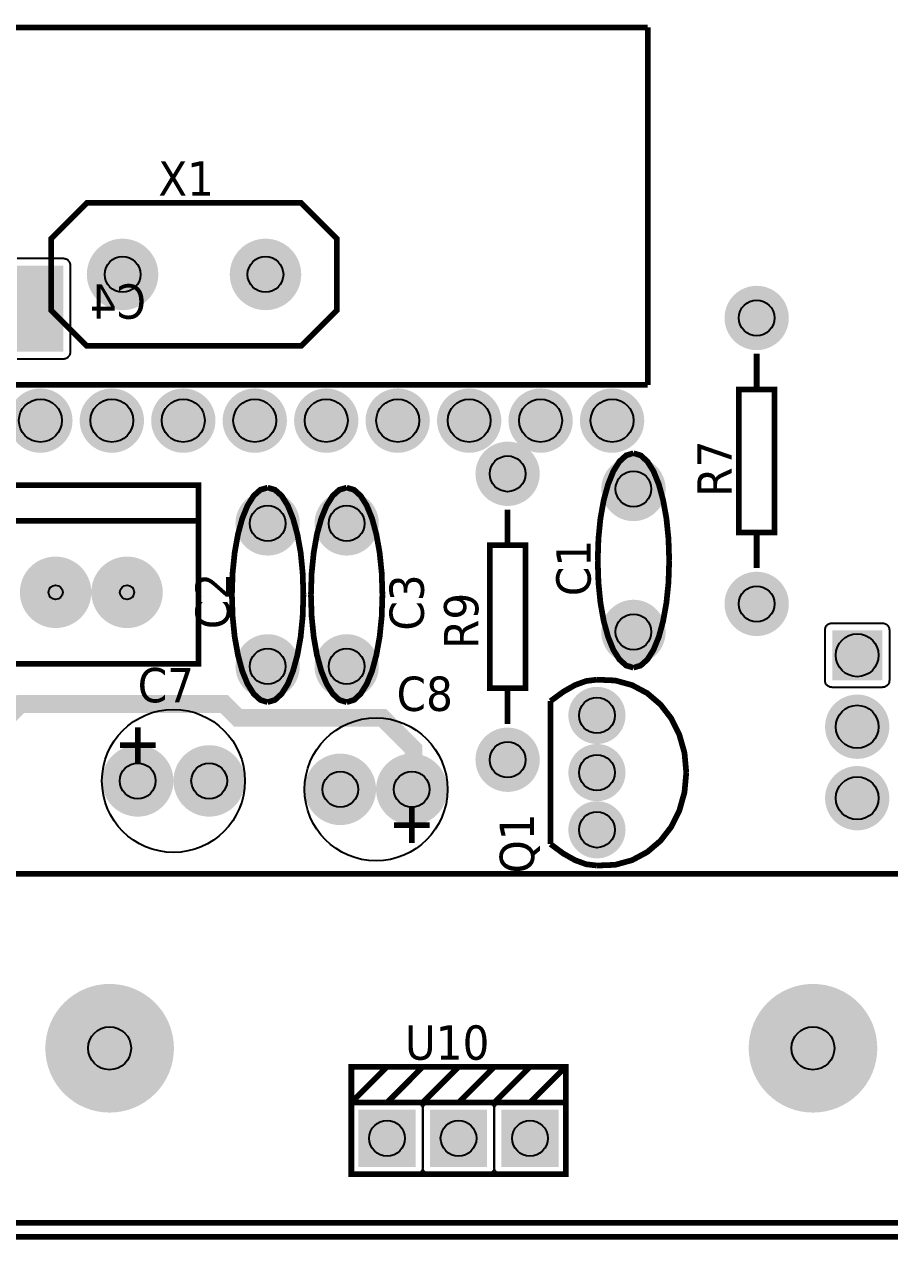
# Model space of a CAD drawing. Header units: millimetres. Extents: x 123.5 to 144.3, y 105.4 to 121.6.
# Drawn here: x 130.528 to 132.344, y 108.407 to 110.957 of the extents above; entities that cross this region are included whole.
import ezdxf

# ---------------------------------------------------------------- set-up
doc = ezdxf.new("R2010")
doc.units = ezdxf.units.MM
doc.layers.add('DESC', color=250, linetype='Continuous')
doc.styles.get("Standard").update_dxf_attribs({"font": 'tahoma.ttf'})

# ---------------------------------------------------------------- blocks, each defined once
blk = doc.blocks.new('RPAD')
blk.add_trace([(-0.5, -0.5), (-0.5, 0.5), (0.5, -0.5), (0.5, 0.5)])
blk = doc.blocks.new('EPAD')
at = {"const_width": 0.5}
blk.add_lwpolyline([(-0.25, 0, 1), (0.25, 0, 1)], format="xyb", close=True, dxfattribs=at)
blk = doc.blocks.new('tarjetaconvariacion')
for points, const_width in [([(127.847, 109.7465), (133.0405, 109.7465), (133.0405, 113.7851), (127.847, 113.7851), (127.847, 109.7465)], 0.008), ([(127.847, 109.7465), (133.0405, 109.7465), (133.0405, 113.7851), (127.847, 113.7851), (127.847, 109.7465)], 0.008), ([(127.847, 109.7465), (133.0405, 109.7465), (133.0405, 113.7851), (127.847, 113.7851), (127.847, 109.7465)], 0.008), ([(129.4072, 111.4383), (131.4072, 111.4383)], 0.008), ([(129.4072, 111.4383), (131.4072, 111.4383)], 0.008), ([(129.4072, 111.4383), (131.4072, 111.4383)], 0.008), ([(131.4072, 111.4383), (131.4072, 110.9383)], 0.008), ([(131.4072, 111.4383), (131.4072, 110.9383)], 0.008), ([(131.4072, 111.4383), (131.4072, 110.9383)], 0.008), ([(130.6222, 111.1928), (130.9222, 111.1928), (130.9722, 111.1428), (130.9722, 111.0428), (130.9222, 110.9928), (130.6222, 110.9928), (130.5722, 111.0428), (130.5722, 111.1428), (130.6222, 111.1928)], 0.008), ([(130.6222, 111.1928), (130.9222, 111.1928), (130.9722, 111.1428), (130.9722, 111.0428), (130.9222, 110.9928), (130.6222, 110.9928), (130.5722, 111.0428), (130.5722, 111.1428), (130.6222, 111.1928)], 0.008), ([(130.6222, 111.1928), (130.9222, 111.1928), (130.9722, 111.1428), (130.9722, 111.0428), (130.9222, 110.9928), (130.6222, 110.9928), (130.5722, 111.0428), (130.5722, 111.1428), (130.6222, 111.1928)], 0.008), ([(131.5595, 110.9319), (131.5595, 110.9819)], 0.008), ([(131.5595, 110.9319), (131.5595, 110.9819)], 0.008), ([(131.5595, 110.9319), (131.5595, 110.9819)], 0.008), ([(129.4072, 110.9383), (131.4072, 110.9383)], 0.008), ([(129.4072, 110.9383), (131.4072, 110.9383)], 0.008), ([(129.4072, 110.9383), (131.4072, 110.9383)], 0.008), ([(131.5345, 110.7319), (131.5845, 110.7319), (131.5845, 110.9319), (131.5345, 110.9319), (131.5345, 110.7319)], 0.008), ([(131.5345, 110.7319), (131.5845, 110.7319), (131.5845, 110.9319), (131.5345, 110.9319), (131.5345, 110.7319)], 0.008), ([(131.5345, 110.7319), (131.5845, 110.7319), (131.5845, 110.9319), (131.5345, 110.9319), (131.5345, 110.7319)], 0.008), ([(131.3871, 110.8427), (131.3769, 110.8397), (131.3674, 110.8311), (131.3589, 110.8174), (131.3516, 110.7992), (131.3455, 110.7771), (131.3409, 110.7516), (131.3381, 110.7233), (131.3371, 110.6927)], 0.008), ([(131.3871, 110.8427), (131.3769, 110.8397), (131.3674, 110.8311), (131.3589, 110.8174), (131.3516, 110.7992), (131.3455, 110.7771), (131.3409, 110.7516), (131.3381, 110.7233), (131.3371, 110.6927)], 0.008), ([(131.3871, 110.8427), (131.3769, 110.8397), (131.3674, 110.8311), (131.3589, 110.8174), (131.3516, 110.7992), (131.3455, 110.7771), (131.3409, 110.7516), (131.3381, 110.7233), (131.3371, 110.6927)], 0.008), ([(131.3871, 110.8427), (131.3972, 110.8397), (131.4067, 110.8311), (131.4152, 110.8174), (131.4226, 110.7992), (131.4286, 110.7771), (131.4332, 110.7516), (131.4361, 110.7233), (131.4371, 110.6927)], 0.008), ([(131.3871, 110.8427), (131.3972, 110.8397), (131.4067, 110.8311), (131.4152, 110.8174), (131.4226, 110.7992), (131.4286, 110.7771), (131.4332, 110.7516), (131.4361, 110.7233), (131.4371, 110.6927)], 0.008), ([(131.3871, 110.8427), (131.3972, 110.8397), (131.4067, 110.8311), (131.4152, 110.8174), (131.4226, 110.7992), (131.4286, 110.7771), (131.4332, 110.7516), (131.4361, 110.7233), (131.4371, 110.6927)], 0.008), ([(129.8785, 110.5481), (130.7785, 110.5481), (130.7785, 110.7981), (129.8785, 110.7981), (129.8785, 110.5481)], 0.008), ([(129.8785, 110.5481), (130.7785, 110.5481), (130.7785, 110.7981), (129.8785, 110.7981), (129.8785, 110.5481)], 0.008), ([(129.8785, 110.5481), (130.7785, 110.5481), (130.7785, 110.7981), (129.8785, 110.7981), (129.8785, 110.5481)], 0.008), ([(130.8752, 110.7945), (130.8651, 110.7916), (130.8556, 110.7831), (130.8471, 110.7695), (130.8397, 110.7514), (130.8337, 110.7294), (130.8291, 110.7038), (130.8262, 110.6754), (130.8252, 110.6445)], 0.008), ([(130.8752, 110.7945), (130.8651, 110.7916), (130.8556, 110.7831), (130.8471, 110.7695), (130.8397, 110.7514), (130.8337, 110.7294), (130.8291, 110.7038), (130.8262, 110.6754), (130.8252, 110.6445)], 0.008), ([(130.8752, 110.7945), (130.8651, 110.7916), (130.8556, 110.7831), (130.8471, 110.7695), (130.8397, 110.7514), (130.8337, 110.7294), (130.8291, 110.7038), (130.8262, 110.6754), (130.8252, 110.6445)], 0.008), ([(130.8752, 110.7945), (130.8854, 110.7916), (130.8949, 110.7831), (130.9034, 110.7695), (130.9107, 110.7514), (130.9168, 110.7294), (130.9214, 110.7038), (130.9242, 110.6754), (130.9252, 110.6445)], 0.008), ([(130.8752, 110.7945), (130.8854, 110.7916), (130.8949, 110.7831), (130.9034, 110.7695), (130.9107, 110.7514), (130.9168, 110.7294), (130.9214, 110.7038), (130.9242, 110.6754), (130.9252, 110.6445)], 0.008), ([(130.8752, 110.7945), (130.8854, 110.7916), (130.8949, 110.7831), (130.9034, 110.7695), (130.9107, 110.7514), (130.9168, 110.7294), (130.9214, 110.7038), (130.9242, 110.6754), (130.9252, 110.6445)], 0.008), ([(130.9858, 110.7945), (130.9756, 110.7916), (130.9662, 110.7831), (130.9577, 110.7695), (130.9503, 110.7514), (130.9442, 110.7294), (130.9397, 110.7038), (130.9368, 110.6754), (130.9358, 110.6445)], 0.008), ([(130.9858, 110.7945), (130.9756, 110.7916), (130.9662, 110.7831), (130.9577, 110.7695), (130.9503, 110.7514), (130.9442, 110.7294), (130.9397, 110.7038), (130.9368, 110.6754), (130.9358, 110.6445)], 0.008), ([(130.9858, 110.7945), (130.9756, 110.7916), (130.9662, 110.7831), (130.9577, 110.7695), (130.9503, 110.7514), (130.9442, 110.7294), (130.9397, 110.7038), (130.9368, 110.6754), (130.9358, 110.6445)], 0.008), ([(130.9858, 110.7945), (130.996, 110.7916), (131.0054, 110.7831), (131.0139, 110.7695), (131.0213, 110.7514), (131.0273, 110.7294), (131.0319, 110.7038), (131.0348, 110.6754), (131.0358, 110.6445)], 0.008), ([(130.9858, 110.7945), (130.996, 110.7916), (131.0054, 110.7831), (131.0139, 110.7695), (131.0213, 110.7514), (131.0273, 110.7294), (131.0319, 110.7038), (131.0348, 110.6754), (131.0358, 110.6445)], 0.008), ([(130.9858, 110.7945), (130.996, 110.7916), (131.0054, 110.7831), (131.0139, 110.7695), (131.0213, 110.7514), (131.0273, 110.7294), (131.0319, 110.7038), (131.0348, 110.6754), (131.0358, 110.6445)], 0.008), ([(131.211, 110.7639), (131.211, 110.7139)], 0.008), ([(131.211, 110.7639), (131.211, 110.7139)], 0.008), ([(131.211, 110.7639), (131.211, 110.7139)], 0.008), ([(129.8785, 110.7481), (130.7785, 110.7481)], 0.008), ([(129.8785, 110.7481), (130.7785, 110.7481)], 0.008), ([(129.8785, 110.7481), (130.7785, 110.7481)], 0.008), ([(131.5595, 110.6819), (131.5595, 110.7319)], 0.008), ([(131.5595, 110.6819), (131.5595, 110.7319)], 0.008), ([(131.5595, 110.6819), (131.5595, 110.7319)], 0.008), ([(131.186, 110.5139), (131.236, 110.5139), (131.236, 110.7139), (131.186, 110.7139), (131.186, 110.5139)], 0.008), ([(131.186, 110.5139), (131.236, 110.5139), (131.236, 110.7139), (131.186, 110.7139), (131.186, 110.5139)], 0.008), ([(131.186, 110.5139), (131.236, 110.5139), (131.236, 110.7139), (131.186, 110.7139), (131.186, 110.5139)], 0.008), ([(131.3871, 110.5427), (131.3769, 110.5457), (131.3674, 110.5542), (131.3589, 110.5677), (131.3516, 110.5858), (131.3455, 110.6079), (131.3409, 110.6334), (131.3381, 110.6618), (131.3371, 110.6927)], 0.008), ([(131.3871, 110.5427), (131.3769, 110.5457), (131.3674, 110.5542), (131.3589, 110.5677), (131.3516, 110.5858), (131.3455, 110.6079), (131.3409, 110.6334), (131.3381, 110.6618), (131.3371, 110.6927)], 0.008), ([(131.3871, 110.5427), (131.3769, 110.5457), (131.3674, 110.5542), (131.3589, 110.5677), (131.3516, 110.5858), (131.3455, 110.6079), (131.3409, 110.6334), (131.3381, 110.6618), (131.3371, 110.6927)], 0.008), ([(131.3871, 110.5427), (131.3972, 110.5457), (131.4067, 110.5542), (131.4152, 110.5677), (131.4226, 110.5858), (131.4286, 110.6079), (131.4332, 110.6334), (131.4361, 110.6618), (131.4371, 110.6927)], 0.008), ([(131.3871, 110.5427), (131.3972, 110.5457), (131.4067, 110.5542), (131.4152, 110.5677), (131.4226, 110.5858), (131.4286, 110.6079), (131.4332, 110.6334), (131.4361, 110.6618), (131.4371, 110.6927)], 0.008), ([(131.3871, 110.5427), (131.3972, 110.5457), (131.4067, 110.5542), (131.4152, 110.5677), (131.4226, 110.5858), (131.4286, 110.6079), (131.4332, 110.6334), (131.4361, 110.6618), (131.4371, 110.6927)], 0.008), ([(130.8752, 110.4945), (130.8651, 110.4975), (130.8556, 110.5062), (130.8471, 110.5199), (130.8397, 110.538), (130.8337, 110.5602), (130.8291, 110.5857), (130.8262, 110.614), (130.8252, 110.6445)], 0.008), ([(130.8752, 110.4945), (130.8651, 110.4975), (130.8556, 110.5062), (130.8471, 110.5199), (130.8397, 110.538), (130.8337, 110.5602), (130.8291, 110.5857), (130.8262, 110.614), (130.8252, 110.6445)], 0.008), ([(130.8752, 110.4945), (130.8651, 110.4975), (130.8556, 110.5062), (130.8471, 110.5199), (130.8397, 110.538), (130.8337, 110.5602), (130.8291, 110.5857), (130.8262, 110.614), (130.8252, 110.6445)], 0.008), ([(130.8752, 110.4945), (130.8854, 110.4975), (130.8949, 110.5062), (130.9034, 110.5199), (130.9107, 110.538), (130.9168, 110.5602), (130.9214, 110.5857), (130.9242, 110.614), (130.9252, 110.6445)], 0.008), ([(130.8752, 110.4945), (130.8854, 110.4975), (130.8949, 110.5062), (130.9034, 110.5199), (130.9107, 110.538), (130.9168, 110.5602), (130.9214, 110.5857), (130.9242, 110.614), (130.9252, 110.6445)], 0.008), ([(130.8752, 110.4945), (130.8854, 110.4975), (130.8949, 110.5062), (130.9034, 110.5199), (130.9107, 110.538), (130.9168, 110.5602), (130.9214, 110.5857), (130.9242, 110.614), (130.9252, 110.6445)], 0.008), ([(130.9858, 110.4945), (130.9756, 110.4975), (130.9662, 110.5062), (130.9577, 110.5199), (130.9503, 110.538), (130.9442, 110.5602), (130.9397, 110.5857), (130.9368, 110.614), (130.9358, 110.6445)], 0.008), ([(130.9858, 110.4945), (130.9756, 110.4975), (130.9662, 110.5062), (130.9577, 110.5199), (130.9503, 110.538), (130.9442, 110.5602), (130.9397, 110.5857), (130.9368, 110.614), (130.9358, 110.6445)], 0.008), ([(130.9858, 110.4945), (130.9756, 110.4975), (130.9662, 110.5062), (130.9577, 110.5199), (130.9503, 110.538), (130.9442, 110.5602), (130.9397, 110.5857), (130.9368, 110.614), (130.9358, 110.6445)], 0.008), ([(130.9858, 110.4945), (130.996, 110.4975), (131.0054, 110.5062), (131.0139, 110.5199), (131.0213, 110.538), (131.0273, 110.5602), (131.0319, 110.5857), (131.0348, 110.614), (131.0358, 110.6445)], 0.008), ([(130.9858, 110.4945), (130.996, 110.4975), (131.0054, 110.5062), (131.0139, 110.5199), (131.0213, 110.538), (131.0273, 110.5602), (131.0319, 110.5857), (131.0348, 110.614), (131.0358, 110.6445)], 0.008), ([(130.9858, 110.4945), (130.996, 110.4975), (131.0054, 110.5062), (131.0139, 110.5199), (131.0213, 110.538), (131.0273, 110.5602), (131.0319, 110.5857), (131.0348, 110.614), (131.0358, 110.6445)], 0.008), ([(131.211, 110.5139), (131.211, 110.4639)], 0.008), ([(131.211, 110.5139), (131.211, 110.4639)], 0.008), ([(131.211, 110.5139), (131.211, 110.4639)], 0.008), ([(131.336, 110.5259), (131.3209, 110.524), (131.3054, 110.5184), (131.2889, 110.509), (131.271, 110.4959)], 0.008), ([(131.336, 110.5259), (131.3209, 110.524), (131.3054, 110.5184), (131.2889, 110.509), (131.271, 110.4959)], 0.008), ([(131.336, 110.5259), (131.3209, 110.524), (131.3054, 110.5184), (131.2889, 110.509), (131.271, 110.4959)], 0.008), ([(131.336, 110.5259), (131.3615, 110.5248), (131.3852, 110.5183), (131.4064, 110.507), (131.4249, 110.4912), (131.44, 110.4717), (131.4513, 110.4489), (131.4585, 110.4235), (131.461, 110.3959)], 0.008), ([(131.336, 110.5259), (131.3615, 110.5248), (131.3852, 110.5183), (131.4064, 110.507), (131.4249, 110.4912), (131.44, 110.4717), (131.4513, 110.4489), (131.4585, 110.4235), (131.461, 110.3959)], 0.008), ([(131.336, 110.5259), (131.3615, 110.5248), (131.3852, 110.5183), (131.4064, 110.507), (131.4249, 110.4912), (131.44, 110.4717), (131.4513, 110.4489), (131.4585, 110.4235), (131.461, 110.3959)], 0.008), ([(130.4859, 110.4484), (130.5294, 110.4918), (130.7832, 110.4918), (130.8143, 110.4918), (130.8335, 110.4726), (131.0359, 110.4726), (131.0793, 110.4292), (131.0793, 110.4197), (131.0793, 110.3749), (131.0769, 110.3725)], 0.025), ([(131.271, 110.4959), (131.271, 110.2959)], 0.008), ([(131.271, 110.4959), (131.271, 110.2959)], 0.008), ([(131.271, 110.4959), (131.271, 110.2959)], 0.008), ([(130.6934, 110.4593), (130.6934, 110.4093)], 0.008), ([(130.6934, 110.4593), (130.6934, 110.4093)], 0.008), ([(130.6934, 110.4593), (130.6934, 110.4093)], 0.008), ([(130.6684, 110.4343), (130.7184, 110.4343)], 0.008), ([(130.6684, 110.4343), (130.7184, 110.4343)], 0.008), ([(130.6684, 110.4343), (130.7184, 110.4343)], 0.008), ([(131.336, 110.2659), (131.3615, 110.2669), (131.3852, 110.2734), (131.4064, 110.2848), (131.4249, 110.3005), (131.44, 110.32), (131.4513, 110.3428), (131.4585, 110.3683), (131.461, 110.3959)], 0.008), ([(131.336, 110.2659), (131.3615, 110.2669), (131.3852, 110.2734), (131.4064, 110.2848), (131.4249, 110.3005), (131.44, 110.32), (131.4513, 110.3428), (131.4585, 110.3683), (131.461, 110.3959)], 0.008), ([(131.336, 110.2659), (131.3615, 110.2669), (131.3852, 110.2734), (131.4064, 110.2848), (131.4249, 110.3005), (131.44, 110.32), (131.4513, 110.3428), (131.4585, 110.3683), (131.461, 110.3959)], 0.008), ([(131.0769, 110.2975), (131.0769, 110.3475)], 0.008), ([(131.0769, 110.2975), (131.0769, 110.3475)], 0.008), ([(131.0769, 110.2975), (131.0769, 110.3475)], 0.008), ([(131.1019, 110.3225), (131.0519, 110.3225)], 0.008), ([(131.1019, 110.3225), (131.0519, 110.3225)], 0.008), ([(131.1019, 110.3225), (131.0519, 110.3225)], 0.008), ([(131.336, 110.2659), (131.3209, 110.2677), (131.3054, 110.2734), (131.2889, 110.2827), (131.271, 110.2959)], 0.008), ([(131.336, 110.2659), (131.3209, 110.2677), (131.3054, 110.2734), (131.2889, 110.2827), (131.271, 110.2959)], 0.008), ([(131.336, 110.2659), (131.3209, 110.2677), (131.3054, 110.2734), (131.2889, 110.2827), (131.271, 110.2959)], 0.008), ([(130.4533, 109.7662), (131.8312, 109.7662), (131.8312, 110.2544), (130.4533, 110.2544), (130.4533, 109.7662)], 0.008), ([(130.4533, 109.7662), (131.8312, 109.7662), (131.8312, 110.2544), (130.4533, 110.2544), (130.4533, 109.7662)], 0.008), ([(130.4533, 109.7662), (131.8312, 109.7662), (131.8312, 110.2544), (130.4533, 110.2544), (130.4533, 109.7662)], 0.008), ([(130.9923, 109.9343), (130.9923, 109.9843), (131.2923, 109.9843), (131.2923, 109.9343)], 0.008), ([(130.9923, 109.9343), (131.0423, 109.9843)], 0.008), ([(130.9923, 109.9343), (130.9923, 109.9843), (131.2923, 109.9843), (131.2923, 109.9343)], 0.008), ([(130.9923, 109.9343), (131.0423, 109.9843)], 0.008), ([(130.9923, 109.9343), (130.9923, 109.9843), (131.2923, 109.9843), (131.2923, 109.9343)], 0.008), ([(130.9923, 109.9343), (131.0423, 109.9843)], 0.008), ([(131.0423, 109.9343), (131.0923, 109.9843)], 0.008), ([(131.0423, 109.9343), (131.0923, 109.9843)], 0.008), ([(131.0423, 109.9343), (131.0923, 109.9843)], 0.008), ([(131.0923, 109.9343), (131.1423, 109.9843)], 0.008), ([(131.0923, 109.9343), (131.1423, 109.9843)], 0.008), ([(131.0923, 109.9343), (131.1423, 109.9843)], 0.008), ([(131.1423, 109.9343), (131.1923, 109.9843)], 0.008), ([(131.1423, 109.9343), (131.1923, 109.9843)], 0.008), ([(131.1423, 109.9343), (131.1923, 109.9843)], 0.008), ([(131.1923, 109.9343), (131.2423, 109.9843)], 0.008), ([(131.1923, 109.9343), (131.2423, 109.9843)], 0.008), ([(131.1923, 109.9343), (131.2423, 109.9843)], 0.008), ([(131.2423, 109.9343), (131.2923, 109.9843)], 0.008), ([(131.2423, 109.9343), (131.2923, 109.9843)], 0.008), ([(131.2423, 109.9343), (131.2923, 109.9843)], 0.008), ([(130.9923, 109.8343), (131.2923, 109.8343), (131.2923, 109.9343), (130.9923, 109.9343), (130.9923, 109.8343)], 0.008), ([(130.9923, 109.8343), (131.2923, 109.8343), (131.2923, 109.9343), (130.9923, 109.9343), (130.9923, 109.8343)], 0.008), ([(130.9923, 109.8343), (131.2923, 109.8343), (131.2923, 109.9343), (130.9923, 109.9343), (130.9923, 109.8343)], 0.008)]:
    blk.add_lwpolyline(points, dxfattribs=dict(const_width=const_width))
blk.add_lwpolyline([(130.5245, 110.9749), (130.5895, 110.9749), (130.5905, 110.9749), (130.5915, 110.9751), (130.5925, 110.9753), (130.5934, 110.9756), (130.5943, 110.9761), (130.5951, 110.9765), (130.5959, 110.9771), (130.5966, 110.9778), (130.5972, 110.9785), (130.5978, 110.9792), (130.5983, 110.9801), (130.5987, 110.9809), (130.599, 110.9819), (130.5993, 110.9828), (130.5994, 110.9838), (130.5995, 110.9849), (130.5995, 111.1049), (130.5994, 111.1059), (130.5993, 111.1069), (130.599, 111.1079), (130.5987, 111.1088), (130.5983, 111.1097), (130.5978, 111.1105), (130.5972, 111.1113), (130.5966, 111.112), (130.5959, 111.1126), (130.5951, 111.1132), (130.5943, 111.1137), (130.5934, 111.1141), (130.5925, 111.1144), (130.5915, 111.1147), (130.5905, 111.1148), (130.5895, 111.1149), (130.5895, 111.1149), (130.5245, 111.1149)])
for points in [[(131.7452, 110.5951), (131.7452, 110.5251), (131.7451, 110.5241), (131.745, 110.5231), (131.7447, 110.5221), (131.7444, 110.5212), (131.744, 110.5203), (131.7435, 110.5195), (131.7429, 110.5187), (131.7423, 110.518), (131.7416, 110.5174), (131.7408, 110.5168), (131.74, 110.5163), (131.7391, 110.5159), (131.7382, 110.5156), (131.7372, 110.5153), (131.7362, 110.5152), (131.7352, 110.5151), (131.6652, 110.5151), (131.6641, 110.5152), (131.6631, 110.5153), (131.6621, 110.5156), (131.6612, 110.5159), (131.6603, 110.5163), (131.6595, 110.5168), (131.6587, 110.5174), (131.658, 110.518), (131.6574, 110.5187), (131.6568, 110.5195), (131.6563, 110.5203), (131.6559, 110.5212), (131.6556, 110.5221), (131.6554, 110.5231), (131.6552, 110.5241), (131.6552, 110.5251), (131.6552, 110.5951), (131.6552, 110.5962), (131.6554, 110.5972), (131.6556, 110.5981), (131.6559, 110.599), (131.6563, 110.5999), (131.6568, 110.6007), (131.6574, 110.6015), (131.658, 110.6022), (131.6587, 110.6029), (131.6595, 110.6034), (131.6603, 110.6039), (131.6612, 110.6043), (131.6621, 110.6047), (131.6631, 110.6049), (131.6641, 110.6051), (131.6652, 110.6051), (131.7352, 110.6051), (131.7362, 110.6051), (131.7372, 110.6049), (131.7382, 110.6047), (131.7391, 110.6043), (131.74, 110.6039), (131.7408, 110.6034), (131.7416, 110.6029), (131.7423, 110.6022), (131.7429, 110.6015), (131.7435, 110.6007), (131.744, 110.5999), (131.7444, 110.599), (131.7447, 110.5981), (131.745, 110.5972), (131.7451, 110.5962), (131.7452, 110.5951)], [(131.0023, 109.9343), (131.0823, 109.9343), (131.0833, 109.9343), (131.0843, 109.9341), (131.0853, 109.9339), (131.0862, 109.9335), (131.0871, 109.9331), (131.0879, 109.9326), (131.0887, 109.9321), (131.0894, 109.9314), (131.09, 109.9307), (131.0906, 109.9299), (131.0911, 109.9291), (131.0915, 109.9282), (131.0918, 109.9273), (131.0921, 109.9264), (131.0922, 109.9254), (131.0923, 109.9243), (131.0923, 109.8443), (131.0922, 109.8433), (131.0921, 109.8423), (131.0918, 109.8413), (131.0915, 109.8404), (131.0911, 109.8395), (131.0906, 109.8387), (131.09, 109.8379), (131.0894, 109.8372), (131.0887, 109.8366), (131.0879, 109.836), (131.0871, 109.8355), (131.0862, 109.8351), (131.0853, 109.8348), (131.0843, 109.8345), (131.0833, 109.8344), (131.0823, 109.8343), (131.0023, 109.8343), (131.0012, 109.8344), (131.0002, 109.8345), (130.9993, 109.8348), (130.9983, 109.8351), (130.9975, 109.8355), (130.9966, 109.836), (130.9959, 109.8366), (130.9952, 109.8372), (130.9945, 109.8379), (130.9939, 109.8387), (130.9935, 109.8395), (130.993, 109.8404), (130.9927, 109.8413), (130.9925, 109.8423), (130.9923, 109.8433), (130.9923, 109.8443), (130.9923, 109.9243), (130.9923, 109.9254), (130.9925, 109.9264), (130.9927, 109.9273), (130.993, 109.9282), (130.9935, 109.9291), (130.9939, 109.9299), (130.9945, 109.9307), (130.9952, 109.9314), (130.9959, 109.9321), (130.9966, 109.9326), (130.9975, 109.9331), (130.9983, 109.9335), (130.9993, 109.9339), (131.0002, 109.9341), (131.0012, 109.9343), (131.0023, 109.9343)], [(131.1023, 109.9343), (131.1823, 109.9343), (131.1833, 109.9343), (131.1843, 109.9341), (131.1853, 109.9339), (131.1862, 109.9335), (131.1871, 109.9331), (131.1879, 109.9326), (131.1887, 109.9321), (131.1894, 109.9314), (131.19, 109.9307), (131.1906, 109.9299), (131.1911, 109.9291), (131.1915, 109.9282), (131.1918, 109.9273), (131.1921, 109.9264), (131.1922, 109.9254), (131.1923, 109.9243), (131.1923, 109.8443), (131.1922, 109.8433), (131.1921, 109.8423), (131.1918, 109.8413), (131.1915, 109.8404), (131.1911, 109.8395), (131.1906, 109.8387), (131.19, 109.8379), (131.1894, 109.8372), (131.1887, 109.8366), (131.1879, 109.836), (131.1871, 109.8355), (131.1862, 109.8351), (131.1853, 109.8348), (131.1843, 109.8345), (131.1833, 109.8344), (131.1823, 109.8343), (131.1023, 109.8343), (131.1012, 109.8344), (131.1002, 109.8345), (131.0993, 109.8348), (131.0983, 109.8351), (131.0975, 109.8355), (131.0966, 109.836), (131.0959, 109.8366), (131.0952, 109.8372), (131.0945, 109.8379), (131.0939, 109.8387), (131.0935, 109.8395), (131.093, 109.8404), (131.0927, 109.8413), (131.0925, 109.8423), (131.0923, 109.8433), (131.0923, 109.8443), (131.0923, 109.9243), (131.0923, 109.9254), (131.0925, 109.9264), (131.0927, 109.9273), (131.093, 109.9282), (131.0935, 109.9291), (131.0939, 109.9299), (131.0945, 109.9307), (131.0952, 109.9314), (131.0959, 109.9321), (131.0966, 109.9326), (131.0975, 109.9331), (131.0983, 109.9335), (131.0993, 109.9339), (131.1002, 109.9341), (131.1012, 109.9343), (131.1023, 109.9343)], [(131.2023, 109.9343), (131.2823, 109.9343), (131.2833, 109.9343), (131.2843, 109.9341), (131.2853, 109.9339), (131.2862, 109.9335), (131.2871, 109.9331), (131.2879, 109.9326), (131.2887, 109.9321), (131.2894, 109.9314), (131.29, 109.9307), (131.2906, 109.9299), (131.2911, 109.9291), (131.2915, 109.9282), (131.2918, 109.9273), (131.2921, 109.9264), (131.2922, 109.9254), (131.2923, 109.9243), (131.2923, 109.8443), (131.2922, 109.8433), (131.2921, 109.8423), (131.2918, 109.8413), (131.2915, 109.8404), (131.2911, 109.8395), (131.2906, 109.8387), (131.29, 109.8379), (131.2894, 109.8372), (131.2887, 109.8366), (131.2879, 109.836), (131.2871, 109.8355), (131.2862, 109.8351), (131.2853, 109.8348), (131.2843, 109.8345), (131.2833, 109.8344), (131.2823, 109.8343), (131.2023, 109.8343), (131.2012, 109.8344), (131.2002, 109.8345), (131.1993, 109.8348), (131.1983, 109.8351), (131.1975, 109.8355), (131.1966, 109.836), (131.1959, 109.8366), (131.1952, 109.8372), (131.1945, 109.8379), (131.1939, 109.8387), (131.1935, 109.8395), (131.193, 109.8404), (131.1927, 109.8413), (131.1925, 109.8423), (131.1923, 109.8433), (131.1923, 109.8443), (131.1923, 109.9243), (131.1923, 109.9254), (131.1925, 109.9264), (131.1927, 109.9273), (131.193, 109.9282), (131.1935, 109.9291), (131.1939, 109.9299), (131.1945, 109.9307), (131.1952, 109.9314), (131.1959, 109.9321), (131.1966, 109.9326), (131.1975, 109.9331), (131.1983, 109.9335), (131.1993, 109.9339), (131.2002, 109.9341), (131.2012, 109.9343), (131.2023, 109.9343)]]:
    blk.add_lwpolyline(points, close=True)
for centre, radius in [((130.6722, 111.0928), 0.025), ((130.8722, 111.0928), 0.025), ((131.5595, 111.0319), 0.025), ((130.5572, 110.8883), 0.03), ((130.6572, 110.8883), 0.03), ((130.7572, 110.8883), 0.03), ((130.8572, 110.8883), 0.03), ((130.9572, 110.8883), 0.03), ((131.0572, 110.8883), 0.03), ((131.1572, 110.8883), 0.03), ((131.2572, 110.8883), 0.03), ((131.3572, 110.8883), 0.03), ((131.211, 110.8139), 0.025), ((131.3871, 110.7927), 0.025), ((130.8752, 110.7445), 0.025), ((130.9858, 110.7445), 0.025), ((130.5785, 110.6481), 0.01), ((130.6785, 110.6481), 0.01), ((131.5595, 110.6319), 0.025), ((131.3871, 110.5927), 0.025), ((131.7002, 110.5601), 0.03), ((130.8752, 110.5445), 0.025), ((130.9858, 110.5445), 0.025), ((131.336, 110.4759), 0.025), ((130.7434, 110.3843), 0.1), ((130.7434, 110.3843), 0.1), ((130.7434, 110.3843), 0.1), ((131.7002, 110.4601), 0.03), ((131.0269, 110.3725), 0.1), ((131.0269, 110.3725), 0.1), ((131.0269, 110.3725), 0.1), ((131.211, 110.4139), 0.025), ((131.336, 110.3959), 0.025), ((130.6934, 110.3843), 0.025), ((130.7934, 110.3843), 0.025), ((130.9769, 110.3725), 0.025), ((131.0769, 110.3725), 0.025), ((131.7002, 110.3601), 0.03), ((131.336, 110.3159), 0.025), ((130.6541, 110.0103), 0.03), ((131.6383, 110.0103), 0.03), ((131.0423, 109.8843), 0.025), ((131.1423, 109.8843), 0.025), ((131.2423, 109.8843), 0.025)]:
    blk.add_circle(centre, radius)
for name, p, xscale, yscale in [('EPAD', (130.6722, 111.0928), 0.1, 0.1), ('EPAD', (130.6722, 111.0928), 0.08, 0.08), ('EPAD', (130.8722, 111.0928), 0.1, 0.1), ('EPAD', (130.8722, 111.0928), 0.08, 0.08), ('RPAD', (130.557, 111.0449), 0.065, 0.12), ('EPAD', (131.5595, 111.0319), 0.09, 0.09), ('EPAD', (131.5595, 111.0319), 0.07, 0.07), ('EPAD', (130.5572, 110.8883), 0.09, 0.09), ('EPAD', (130.5572, 110.8883), 0.07, 0.07), ('EPAD', (130.6572, 110.8883), 0.09, 0.09), ('EPAD', (130.6572, 110.8883), 0.07, 0.07), ('EPAD', (130.7572, 110.8883), 0.09, 0.09), ('EPAD', (130.7572, 110.8883), 0.07, 0.07), ('EPAD', (130.8572, 110.8883), 0.09, 0.09), ('EPAD', (130.8572, 110.8883), 0.07, 0.07), ('EPAD', (130.9572, 110.8883), 0.09, 0.09), ('EPAD', (130.9572, 110.8883), 0.07, 0.07), ('EPAD', (131.0572, 110.8883), 0.09, 0.09), ('EPAD', (131.0572, 110.8883), 0.07, 0.07), ('EPAD', (131.1572, 110.8883), 0.09, 0.09), ('EPAD', (131.1572, 110.8883), 0.07, 0.07), ('EPAD', (131.2572, 110.8883), 0.09, 0.09), ('EPAD', (131.2572, 110.8883), 0.07, 0.07), ('EPAD', (131.3572, 110.8883), 0.09, 0.09), ('EPAD', (131.3572, 110.8883), 0.07, 0.07), ('EPAD', (131.211, 110.8139), 0.09, 0.09), ('EPAD', (131.211, 110.8139), 0.07, 0.07), ('EPAD', (131.3871, 110.7927), 0.09, 0.09), ('EPAD', (131.3871, 110.7927), 0.07, 0.07), ('EPAD', (130.8752, 110.7445), 0.09, 0.09), ('EPAD', (130.9858, 110.7445), 0.09, 0.09), ('EPAD', (130.8752, 110.7445), 0.07, 0.07), ('EPAD', (130.9858, 110.7445), 0.07, 0.07), ('EPAD', (130.5785, 110.6481), 0.1, 0.1), ('EPAD', (130.5785, 110.6481), 0.08, 0.08), ('EPAD', (130.6785, 110.6481), 0.1, 0.1), ('EPAD', (130.6785, 110.6481), 0.08, 0.08), ('EPAD', (131.5595, 110.6319), 0.09, 0.09), ('EPAD', (131.5595, 110.6319), 0.07, 0.07), ('EPAD', (131.3871, 110.5927), 0.09, 0.09), ('EPAD', (131.3871, 110.5927), 0.07, 0.07), ('EPAD', (130.8752, 110.5445), 0.09, 0.09), ('EPAD', (130.9858, 110.5445), 0.09, 0.09), ('EPAD', (130.8752, 110.5445), 0.07, 0.07), ('EPAD', (130.9858, 110.5445), 0.07, 0.07), ('EPAD', (131.336, 110.4759), 0.08, 0.08), ('EPAD', (131.336, 110.4759), 0.06, 0.06), ('EPAD', (131.7002, 110.4601), 0.09, 0.09), ('EPAD', (131.7002, 110.4601), 0.07, 0.07), ('EPAD', (131.211, 110.4139), 0.09, 0.09), ('EPAD', (131.211, 110.4139), 0.07, 0.07), ('EPAD', (130.6934, 110.3843), 0.1, 0.1), ('EPAD', (130.7934, 110.3843), 0.1, 0.1), ('EPAD', (131.336, 110.3959), 0.08, 0.08), ('EPAD', (130.6934, 110.3843), 0.08, 0.08), ('EPAD', (130.7934, 110.3843), 0.08, 0.08), ('EPAD', (130.9769, 110.3725), 0.1, 0.1), ('EPAD', (131.0769, 110.3725), 0.1, 0.1), ('EPAD', (131.336, 110.3959), 0.06, 0.06), ('EPAD', (130.9769, 110.3725), 0.08, 0.08), ('EPAD', (131.0769, 110.3725), 0.08, 0.08), ('EPAD', (131.7002, 110.3601), 0.09, 0.09), ('EPAD', (131.7002, 110.3601), 0.07, 0.07), ('EPAD', (131.336, 110.3159), 0.08, 0.08), ('EPAD', (131.336, 110.3159), 0.06, 0.06), ('EPAD', (130.6541, 110.0103), 0.18, 0.18), ('EPAD', (131.6383, 110.0103), 0.18, 0.18), ('EPAD', (130.6541, 110.0103), 0.15, 0.15), ('EPAD', (131.6383, 110.0103), 0.15, 0.15), ('RPAD', (131.0423, 109.8843), 0.08, 0.08), ('RPAD', (131.1423, 109.8843), 0.08, 0.08), ('RPAD', (131.2423, 109.8843), 0.08, 0.08)]:
    blk.add_blockref(name, p, dxfattribs=dict(xscale=xscale, yscale=yscale))
at = {"xscale": 0.07, "yscale": 0.07, "rotation": 270}
blk.add_blockref('RPAD', (131.7002, 110.5601), dxfattribs=at)
at = {"width": 1.041667}
for s, p in [('X1', (130.7222, 111.2028)), ('X1', (130.7222, 111.2028)), ('X1', (130.7222, 111.2028)), ('C7', (130.6934, 110.4943)), ('C7', (130.6934, 110.4943)), ('C7', (130.6934, 110.4943)), ('C8', (131.0557, 110.4822)), ('C8', (131.0557, 110.4822)), ('C8', (131.0557, 110.4822)), ('U10', (131.0673, 109.9943)), ('U10', (131.0673, 109.9943)), ('U10', (131.0673, 109.9943))]:
    blk.add_text(s, height=0.048, dxfattribs=at).set_placement(p)
at = {"text_generation_flag": 2, "width": 1.041667}
blk.add_text('C4', height=0.048, dxfattribs=at).set_placement((130.705, 111.0309))
blk.add_text('C4', height=0.048, dxfattribs=at).set_placement((130.705, 111.0309))
blk.add_text('C4', height=0.048, dxfattribs=at).set_placement((130.705, 111.0309))
at = {"width": 1.041667}
for s, p in [('R7', (131.5245, 110.7819)), ('R7', (131.5245, 110.7819)), ('R7', (131.5245, 110.7819)), ('C1', (131.3271, 110.6427)), ('C1', (131.3271, 110.6427)), ('C1', (131.3271, 110.6427)), ('C2', (130.8222, 110.5966)), ('C2', (130.8222, 110.5966)), ('C2', (130.8222, 110.5966)), ('C3', (131.0938, 110.5945)), ('C3', (131.0938, 110.5945)), ('C3', (131.0938, 110.5945)), ('R9', (131.17, 110.5689)), ('R9', (131.17, 110.5689)), ('R9', (131.17, 110.5689)), ('Q1', (131.248, 110.2549)), ('Q1', (131.248, 110.2549)), ('Q1', (131.248, 110.2549))]:
    blk.add_text(s, height=0.048, rotation=90, dxfattribs=at).set_placement(p)

msp = doc.modelspace()

# ---------------------------------------------------------------- block references
at = {"layer": 'DESC', "xscale": 1.5, "yscale": 1.5, "zscale": 1.5}
msp.add_blockref('tarjetaconvariacion', (-65.2745, -56.2071), dxfattribs=at)

doc.saveas('drawing.dxf')
